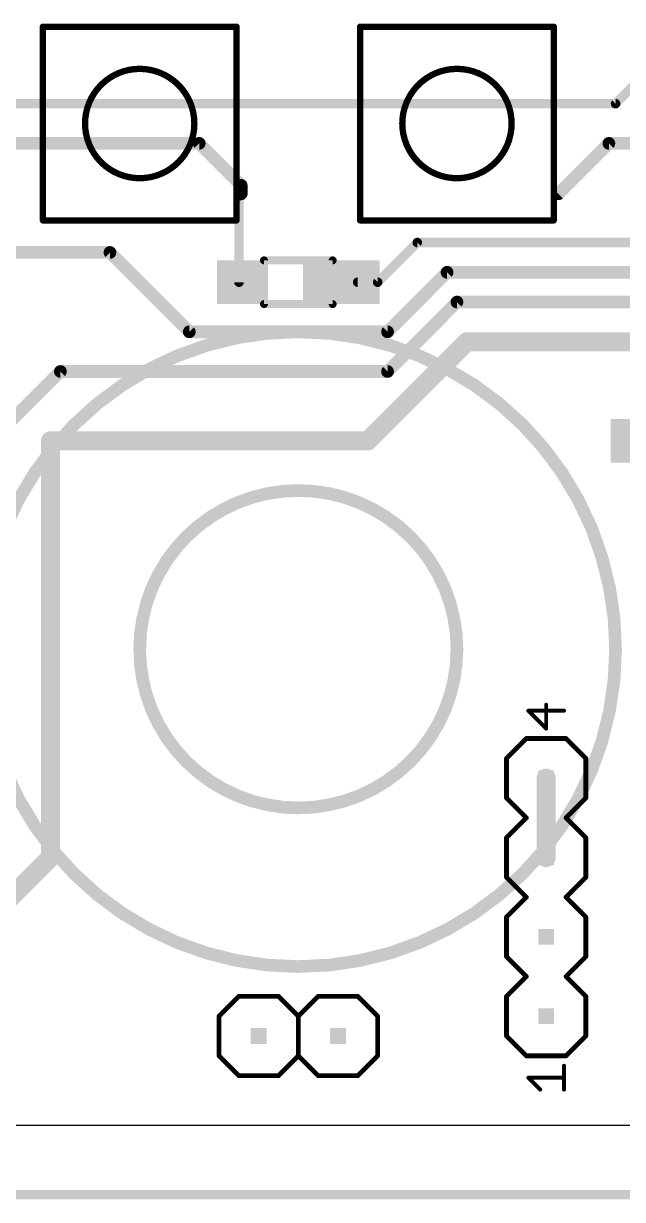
# Model space of a CAD drawing. Extents: x -0.33 to 4.26, y -0.1 to 5.53.
# Drawn here: x 1.728 to 2.484, y -0.093 to 1.389 of the extents above; entities that cross this region are included whole.
import ezdxf

# ---------------------------------------------------------------- set-up
doc = ezdxf.new("R2010")
doc.units = 0
for name, color, linetype in [('1', 22, 'CONTINUOUS'), ('20', 7, 'CONTINUOUS'), ('21', 253, 'CONTINUOUS'), ('51', 253, 'CONTINUOUS')]:
    doc.layers.add(name, color=color, linetype=linetype)

# ---------------------------------------------------------------- blocks, each defined once
blk = doc.blocks.new('RECT')
blk.add_solid([(-0.5, -0.5), (0.5, -0.5), (-0.5, 0.5), (0.5, 0.5)])

msp = doc.modelspace()

# ---------------------------------------------------------------- linework, layer by layer
at = {"layer": '1'}
for points, const_width in [([(2.538583, 1.351083), (2.475, 1.2875)], 0.012), ([(2.475, 1.2875), (1.41063, 1.2875)], 0.012), ([(1.95, 1.2375), (1.65, 1.2375)], 0.016), ([(2.002953, 1.184547), (1.95, 1.2375)], 0.016), ([(2.466535, 1.2375), (2.402953, 1.173917)], 0.016), ([(2.85, 1.2375), (2.466535, 1.2375)], 0.016), ([(2.002953, 1.173917), (2.002953, 1.184547)], 0.016), ([(2.000197, 1.171161), (2.002953, 1.173917)], 0.012), ([(2.000197, 1.0625), (2.000197, 1.171161)], 0.012), ([(2.175, 1.0625), (2.225, 1.1125)], 0.012), ([(2.225, 1.1125), (2.6875, 1.1125)], 0.012), ([(1.1625, 1.1), (1.8375, 1.1)], 0.016), ([(1.8375, 1.1), (1.9375, 1)], 0.016), ([(2.2625, 1.075), (2.1875, 1)], 0.016), ([(3.4875, 1.075), (2.2625, 1.075)], 0.016), ([(2.149803, 1.0625), (2.175, 1.0625)], 0.012), ([(2.1875, 0.95), (2.275, 1.0375)], 0.016), ([(2.275, 1.0375), (3.475, 1.0375)], 0.016), ([(2.1875, 1), (1.9375, 1)], 0.016), ([(2.1625, 0.8625), (2.2875, 0.9875)], 0.024), ([(2.8625, 0.9875), (2.2875, 0.9875)], 0.024), ([(1.7, 0.875), (1.775, 0.95)], 0.016), ([(1.775, 0.95), (2.1875, 0.95)], 0.016), ([(1.7625, 0.8625), (1.7625, 0.3375)], 0.024), ([(1.7625, 0.8625), (2.1625, 0.8625)], 0.024), ([(2.3875, 0.3375), (2.3875, 0.4375)], 0.024), ([(1.7625, 0.3375), (1.6625, 0.2375)], 0.024), ([(4.25, -0.0875), (-0.0625, -0.0875)], 0.012)]:
    msp.add_lwpolyline(points, dxfattribs=dict(at, const_width=const_width))
for points, const_width in [([(2.472879, 1.289621, 1), (2.477121, 1.285379)], 0.006), ([(2.475, 1.2845, 1), (2.475, 1.2905)], 0.006), ([(1.952828, 1.240328, 1), (1.947172, 1.234672)], 0.008), ([(1.95, 1.2335, 1), (1.95, 1.2415)], 0.008), ([(2.466535, 1.2415, 1), (2.466535, 1.2335)], 0.008), ([(2.469364, 1.234672, 1), (2.463707, 1.240328)], 0.008), ([(2.006953, 1.184547, 1), (1.998953, 1.184547)], 0.008), ([(2.000124, 1.181719, 1), (2.005781, 1.187376)], 0.008), ([(2.003197, 1.171161, 1), (1.997197, 1.171161)], 0.006), ([(1.998076, 1.173283, 1), (2.002318, 1.16904)], 0.006), ([(1.998953, 1.173917, 1), (2.006953, 1.173917)], 0.008), ([(2.005074, 1.171796, 1), (2.000831, 1.176039)], 0.006), ([(2.400124, 1.176746, 1), (2.405781, 1.171089)], 0.008), ([(2.225, 1.1155, 1), (2.225, 1.1095)], 0.006), ([(2.227121, 1.110379, 1), (2.222879, 1.114621)], 0.006), ([(1.840328, 1.102828, 1), (1.834672, 1.097172)], 0.008), ([(1.8375, 1.096, 1), (1.8375, 1.104)], 0.008), ([(2.2625, 1.079, 1), (2.2625, 1.071)], 0.008), ([(2.265328, 1.072172, 1), (2.259672, 1.077828)], 0.008), ([(2.149803, 1.0655, 1), (2.149803, 1.0595)], 0.006), ([(2.172879, 1.064621, 1), (2.177121, 1.060379)], 0.006), ([(2.175, 1.0595, 1), (2.175, 1.0655)], 0.006), ([(1.997197, 1.0625, 1), (2.003197, 1.0625)], 0.006), ([(2.275, 1.0415, 1), (2.275, 1.0335)], 0.008), ([(2.277828, 1.034672, 1), (2.272172, 1.040328)], 0.008), ([(1.9375, 1.004, 1), (1.9375, 0.996)], 0.008), ([(2.1875, 0.996, 1), (2.1875, 1.004)], 0.008), ([(1.934672, 0.997172, 1), (1.940328, 1.002828)], 0.008), ([(2.184672, 1.002828, 1), (2.190328, 0.997172)], 0.008), ([(2.2875, 0.9935, 1), (2.2875, 0.9815)], 0.012), ([(2.291743, 0.983257, 1), (2.283257, 0.991743)], 0.012), ([(1.775, 0.954, 1), (1.775, 0.946)], 0.008), ([(1.777828, 0.947172, 1), (1.772172, 0.952828)], 0.008), ([(2.184672, 0.952828, 1), (2.190328, 0.947172)], 0.008), ([(2.1875, 0.946, 1), (2.1875, 0.954)], 0.008), ([(1.7685, 0.8625, 1), (1.7565, 0.8625)], 0.012), ([(1.7625, 0.8685, 1), (1.7625, 0.8565)], 0.012), ([(2.1625, 0.8565, 1), (2.1625, 0.8685)], 0.012), ([(2.158257, 0.866743, 1), (2.166743, 0.858257)], 0.012), ([(2.3935, 0.4375, 1), (2.3815, 0.4375)], 0.012), ([(1.7565, 0.3375, 1), (1.7685, 0.3375)], 0.012), ([(1.766743, 0.333257, 1), (1.758257, 0.341743)], 0.012), ([(2.3815, 0.3375, 1), (2.3935, 0.3375)], 0.012)]:
    msp.add_lwpolyline(points, format="xyb", dxfattribs=dict(at, const_width=const_width))
at = {"layer": '20'}
msp.add_line((0, 0), (4.15, 0), dxfattribs=at)
at = {"layer": '21'}
for points, const_width in [([(1.934055, 1.384547), (1.815945, 1.384547)], 0.008), ([(2.334055, 1.384547), (2.215945, 1.384547)], 0.008), ([(1.752953, 1.22313), (1.752953, 1.30187)], 0.008), ([(1.997047, 1.22313), (1.997047, 1.30187)], 0.008), ([(2.152953, 1.22313), (2.152953, 1.30187)], 0.008), ([(2.397047, 1.22313), (2.397047, 1.30187)], 0.008), ([(1.934055, 1.140453), (1.815945, 1.140453)], 0.008), ([(2.334055, 1.140453), (2.215945, 1.140453)], 0.008), ([(2.41, 0.522519), (2.364962, 0.522519)], 0.005), ([(2.364962, 0.522519), (2.387481, 0.5)], 0.005), ([(2.387481, 0.5), (2.387481, 0.530026)], 0.005), ([(2.3375, 0.4625), (2.3625, 0.4875)], 0.006), ([(2.3625, 0.4875), (2.4125, 0.4875)], 0.006), ([(2.4125, 0.4875), (2.4375, 0.4625)], 0.006), ([(2.3375, 0.4125), (2.3375, 0.4625)], 0.006), ([(2.4375, 0.4625), (2.4375, 0.4125)], 0.006), ([(2.3375, 0.4125), (2.3625, 0.3875)], 0.006), ([(2.4125, 0.3875), (2.4375, 0.4125)], 0.006), ([(2.3375, 0.3625), (2.3625, 0.3875)], 0.006), ([(2.4125, 0.3875), (2.4375, 0.3625)], 0.006), ([(2.3375, 0.3125), (2.3375, 0.3625)], 0.006), ([(2.4375, 0.3625), (2.4375, 0.3125)], 0.006), ([(2.3625, 0.2875), (2.3375, 0.3125)], 0.006), ([(2.4375, 0.3125), (2.4125, 0.2875)], 0.006), ([(2.3375, 0.2625), (2.3625, 0.2875)], 0.006), ([(2.4125, 0.2875), (2.4375, 0.2625)], 0.006), ([(2.3375, 0.2125), (2.3375, 0.2625)], 0.006), ([(2.4375, 0.2625), (2.4375, 0.2125)], 0.006), ([(2.3625, 0.1875), (2.3375, 0.2125)], 0.006), ([(2.4375, 0.2125), (2.4125, 0.1875)], 0.006), ([(2.3375, 0.1625), (2.3625, 0.1875)], 0.006), ([(2.4125, 0.1875), (2.4375, 0.1625)], 0.006), ([(2, 0.1625), (1.975, 0.1375)], 0.006), ([(2, 0.1625), (2.05, 0.1625)], 0.006), ([(2.05, 0.1625), (2.075, 0.1375)], 0.006), ([(2.075, 0.1375), (2.1, 0.1625)], 0.006), ([(2.1, 0.1625), (2.15, 0.1625)], 0.006), ([(2.15, 0.1625), (2.175, 0.1375)], 0.006), ([(2.3375, 0.1125), (2.3375, 0.1625)], 0.006), ([(2.4375, 0.1625), (2.4375, 0.1125)], 0.006), ([(1.975, 0.1375), (1.975, 0.0875)], 0.006), ([(2.075, 0.1375), (2.075, 0.0875)], 0.006), ([(2.175, 0.1375), (2.175, 0.0875)], 0.006), ([(2.3375, 0.1125), (2.3625, 0.0875)], 0.006), ([(2.4125, 0.0875), (2.4375, 0.1125)], 0.006), ([(1.975, 0.0875), (2, 0.0625)], 0.006), ([(2.075, 0.0875), (2.05, 0.0625)], 0.006), ([(2.1, 0.0625), (2.075, 0.0875)], 0.006), ([(2.175, 0.0875), (2.15, 0.0625)], 0.006), ([(2.3625, 0.0875), (2.4125, 0.0875)], 0.006), ([(2.41, 0.045), (2.41, 0.075026)], 0.005), ([(2.05, 0.0625), (2, 0.0625)], 0.006), ([(2.15, 0.0625), (2.1, 0.0625)], 0.006), ([(2.379974, 0.045), (2.364962, 0.060013)], 0.005), ([(2.364962, 0.060013), (2.41, 0.060013)], 0.005)]:
    msp.add_lwpolyline(points, dxfattribs=dict(at, const_width=const_width))
for points, const_width in [([(1.815945, 1.386547, 1), (1.815945, 1.382547)], 0.004), ([(1.934055, 1.382547, 1), (1.934055, 1.386547)], 0.004), ([(2.215945, 1.386547, 1), (2.215945, 1.382547)], 0.004), ([(2.334055, 1.382547, 1), (2.334055, 1.386547)], 0.004), ([(1.875, 1.193602, 1), (1.875, 1.331398, 1), (1.875, 1.193602)], 0.008), ([(2.275, 1.193602, 1), (2.275, 1.331398, 1), (2.275, 1.193602)], 0.008), ([(1.754953, 1.30187, 1), (1.750953, 1.30187)], 0.004), ([(1.999047, 1.30187, 1), (1.995047, 1.30187)], 0.004), ([(2.154953, 1.30187, 1), (2.150953, 1.30187)], 0.004), ([(2.399047, 1.30187, 1), (2.395047, 1.30187)], 0.004), ([(1.750953, 1.22313, 1), (1.754953, 1.22313)], 0.004), ([(1.995047, 1.22313, 1), (1.999047, 1.22313)], 0.004), ([(2.150953, 1.22313, 1), (2.154953, 1.22313)], 0.004), ([(2.395047, 1.22313, 1), (2.399047, 1.22313)], 0.004), ([(1.815945, 1.142453, 1), (1.815945, 1.138453)], 0.004), ([(1.934055, 1.138453, 1), (1.934055, 1.142453)], 0.004), ([(2.215945, 1.142453, 1), (2.215945, 1.138453)], 0.004), ([(2.334055, 1.138453, 1), (2.334055, 1.142453)], 0.004), ([(2.075, 0.2, 1), (2.075, 1, 1), (2.075, 0.2)], 0.016), ([(2.075, 0.4, 1), (2.075, 0.8, 1), (2.075, 0.4)], 0.016), ([(2.364962, 0.523769, 1), (2.364962, 0.521269)], 0.0025), ([(2.365845, 0.523403, 1), (2.364078, 0.521635)], 0.0025), ([(2.388731, 0.530026, 1), (2.386231, 0.530026)], 0.0025), ([(2.41, 0.521269, 1), (2.41, 0.523769)], 0.0025), ([(2.3625, 0.489, 1), (2.3625, 0.486)], 0.003), ([(2.363561, 0.486439, 1), (2.361439, 0.488561)], 0.003), ([(2.386231, 0.5, 1), (2.388731, 0.5)], 0.0025), ([(2.386597, 0.499116, 1), (2.388365, 0.500884)], 0.0025), ([(2.413561, 0.488561, 1), (2.411439, 0.486439)], 0.003), ([(2.4125, 0.486, 1), (2.4125, 0.489)], 0.003), ([(2.339, 0.4625, 1), (2.336, 0.4625)], 0.003), ([(2.336439, 0.463561, 1), (2.338561, 0.461439)], 0.003), ([(2.439, 0.4625, 1), (2.436, 0.4625)], 0.003), ([(2.436439, 0.461439, 1), (2.438561, 0.463561)], 0.003), ([(2.338561, 0.413561, 1), (2.336439, 0.411439)], 0.003), ([(2.438561, 0.411439, 1), (2.436439, 0.413561)], 0.003), ([(2.336, 0.4125, 1), (2.339, 0.4125)], 0.003), ([(2.436, 0.4125, 1), (2.439, 0.4125)], 0.003), ([(2.363561, 0.386439, 1), (2.361439, 0.388561)], 0.003), ([(2.361439, 0.386439, 1), (2.363561, 0.388561)], 0.003), ([(2.413561, 0.388561, 1), (2.411439, 0.386439)], 0.003), ([(2.411439, 0.388561, 1), (2.413561, 0.386439)], 0.003), ([(2.339, 0.3625, 1), (2.336, 0.3625)], 0.003), ([(2.336439, 0.363561, 1), (2.338561, 0.361439)], 0.003), ([(2.439, 0.3625, 1), (2.436, 0.3625)], 0.003), ([(2.436439, 0.361439, 1), (2.438561, 0.363561)], 0.003), ([(2.338561, 0.313561, 1), (2.336439, 0.311439)], 0.003), ([(2.336, 0.3125, 1), (2.339, 0.3125)], 0.003), ([(2.436, 0.3125, 1), (2.439, 0.3125)], 0.003), ([(2.438561, 0.311439, 1), (2.436439, 0.313561)], 0.003), ([(2.363561, 0.286439, 1), (2.361439, 0.288561)], 0.003), ([(2.361439, 0.286439, 1), (2.363561, 0.288561)], 0.003), ([(2.413561, 0.288561, 1), (2.411439, 0.286439)], 0.003), ([(2.411439, 0.288561, 1), (2.413561, 0.286439)], 0.003), ([(2.339, 0.2625, 1), (2.336, 0.2625)], 0.003), ([(2.336439, 0.263561, 1), (2.338561, 0.261439)], 0.003), ([(2.439, 0.2625, 1), (2.436, 0.2625)], 0.003), ([(2.436439, 0.261439, 1), (2.438561, 0.263561)], 0.003), ([(2.338561, 0.213561, 1), (2.336439, 0.211439)], 0.003), ([(2.336, 0.2125, 1), (2.339, 0.2125)], 0.003), ([(2.436, 0.2125, 1), (2.439, 0.2125)], 0.003), ([(2.438561, 0.211439, 1), (2.436439, 0.213561)], 0.003), ([(2.363561, 0.186439, 1), (2.361439, 0.188561)], 0.003), ([(2.361439, 0.186439, 1), (2.363561, 0.188561)], 0.003), ([(2.413561, 0.188561, 1), (2.411439, 0.186439)], 0.003), ([(2.411439, 0.188561, 1), (2.413561, 0.186439)], 0.003), ([(2, 0.164, 1), (2, 0.161)], 0.003), ([(2.001061, 0.161439, 1), (1.998939, 0.163561)], 0.003), ([(2.051061, 0.163561, 1), (2.048939, 0.161439)], 0.003), ([(2.05, 0.161, 1), (2.05, 0.164)], 0.003), ([(2.1, 0.164, 1), (2.1, 0.161)], 0.003), ([(2.101061, 0.161439, 1), (2.098939, 0.163561)], 0.003), ([(2.151061, 0.163561, 1), (2.148939, 0.161439)], 0.003), ([(2.15, 0.161, 1), (2.15, 0.164)], 0.003), ([(2.339, 0.1625, 1), (2.336, 0.1625)], 0.003), ([(2.336439, 0.163561, 1), (2.338561, 0.161439)], 0.003), ([(2.439, 0.1625, 1), (2.436, 0.1625)], 0.003), ([(2.436439, 0.161439, 1), (2.438561, 0.163561)], 0.003), ([(1.9765, 0.1375, 1), (1.9735, 0.1375)], 0.003), ([(1.973939, 0.138561, 1), (1.976061, 0.136439)], 0.003), ([(2.0765, 0.1375, 1), (2.0735, 0.1375)], 0.003), ([(2.073939, 0.138561, 1), (2.076061, 0.136439)], 0.003), ([(2.073939, 0.136439, 1), (2.076061, 0.138561)], 0.003), ([(2.1765, 0.1375, 1), (2.1735, 0.1375)], 0.003), ([(2.173939, 0.136439, 1), (2.176061, 0.138561)], 0.003), ([(2.338561, 0.113561, 1), (2.336439, 0.111439)], 0.003), ([(2.336, 0.1125, 1), (2.339, 0.1125)], 0.003), ([(2.436, 0.1125, 1), (2.439, 0.1125)], 0.003), ([(2.438561, 0.111439, 1), (2.436439, 0.113561)], 0.003), ([(1.976061, 0.088561, 1), (1.973939, 0.086439)], 0.003), ([(1.9735, 0.0875, 1), (1.9765, 0.0875)], 0.003), ([(2.076061, 0.088561, 1), (2.073939, 0.086439)], 0.003), ([(2.0735, 0.0875, 1), (2.0765, 0.0875)], 0.003), ([(2.076061, 0.086439, 1), (2.073939, 0.088561)], 0.003), ([(2.1735, 0.0875, 1), (2.1765, 0.0875)], 0.003), ([(2.176061, 0.086439, 1), (2.173939, 0.088561)], 0.003), ([(2.3625, 0.089, 1), (2.3625, 0.086)], 0.003), ([(2.361439, 0.086439, 1), (2.363561, 0.088561)], 0.003), ([(2.411439, 0.088561, 1), (2.413561, 0.086439)], 0.003), ([(2.4125, 0.086, 1), (2.4125, 0.089)], 0.003), ([(2.41125, 0.075026, 1), (2.40875, 0.075026)], 0.0025), ([(2, 0.064, 1), (2, 0.061)], 0.003), ([(1.998939, 0.061439, 1), (2.001061, 0.063561)], 0.003), ([(2.048939, 0.063561, 1), (2.051061, 0.061439)], 0.003), ([(2.05, 0.061, 1), (2.05, 0.064)], 0.003), ([(2.1, 0.064, 1), (2.1, 0.061)], 0.003), ([(2.098939, 0.061439, 1), (2.101061, 0.063561)], 0.003), ([(2.148939, 0.063561, 1), (2.151061, 0.061439)], 0.003), ([(2.15, 0.061, 1), (2.15, 0.064)], 0.003), ([(2.365845, 0.060897, 1), (2.364078, 0.059129)], 0.0025), ([(2.364962, 0.061263, 1), (2.364962, 0.058763)], 0.0025), ([(2.41, 0.058763, 1), (2.41, 0.061263)], 0.0025), ([(2.379091, 0.044116, 1), (2.380858, 0.045884)], 0.0025), ([(2.40875, 0.045, 1), (2.41125, 0.045)], 0.0025)]:
    msp.add_lwpolyline(points, format="xyb", dxfattribs=dict(at, const_width=const_width))
at = {"layer": '51'}
for points, const_width in [([(1.752953, 1.384547), (1.997047, 1.384547)], 0.008), ([(1.752953, 1.140453), (1.752953, 1.384547)], 0.008), ([(1.997047, 1.384547), (1.997047, 1.140453)], 0.008), ([(2.152953, 1.384547), (2.397047, 1.384547)], 0.008), ([(2.152953, 1.140453), (2.152953, 1.384547)], 0.008), ([(2.397047, 1.384547), (2.397047, 1.140453)], 0.008), ([(1.997047, 1.140453), (1.752953, 1.140453)], 0.008), ([(2.397047, 1.140453), (2.152953, 1.140453)], 0.008), ([(2.031693, 1.034941), (2.031693, 1.090059)], 0.01), ([(2.031693, 1.090059), (2.118307, 1.090059)], 0.01), ([(2.118307, 1.090059), (2.118307, 1.034941)], 0.01), ([(2.118307, 1.034941), (2.031693, 1.034941)], 0.01)]:
    msp.add_lwpolyline(points, dxfattribs=dict(at, const_width=const_width))
for points, const_width in [([(1.752953, 1.386547, 1), (1.752953, 1.382547)], 0.004), ([(1.754953, 1.384547, 1), (1.750953, 1.384547)], 0.004), ([(1.999047, 1.384547, 1), (1.995047, 1.384547)], 0.004), ([(1.997047, 1.382547, 1), (1.997047, 1.386547)], 0.004), ([(2.152953, 1.386547, 1), (2.152953, 1.382547)], 0.004), ([(2.154953, 1.384547, 1), (2.150953, 1.384547)], 0.004), ([(2.399047, 1.384547, 1), (2.395047, 1.384547)], 0.004), ([(2.397047, 1.382547, 1), (2.397047, 1.386547)], 0.004), ([(1.875, 1.193602, 1), (1.875, 1.331398, 1), (1.875, 1.193602)], 0.008), ([(2.275, 1.193602, 1), (2.275, 1.331398, 1), (2.275, 1.193602)], 0.008), ([(1.752953, 1.142453, 1), (1.752953, 1.138453)], 0.004), ([(1.750953, 1.140453, 1), (1.754953, 1.140453)], 0.004), ([(1.995047, 1.140453, 1), (1.999047, 1.140453)], 0.004), ([(1.997047, 1.138453, 1), (1.997047, 1.142453)], 0.004), ([(2.152953, 1.142453, 1), (2.152953, 1.138453)], 0.004), ([(2.150953, 1.140453, 1), (2.154953, 1.140453)], 0.004), ([(2.395047, 1.140453, 1), (2.399047, 1.140453)], 0.004), ([(2.397047, 1.138453, 1), (2.397047, 1.142453)], 0.004), ([(2.034193, 1.090059, 1), (2.029193, 1.090059)], 0.005), ([(2.031693, 1.092559, 1), (2.031693, 1.087559)], 0.005), ([(2.120807, 1.090059, 1), (2.115807, 1.090059)], 0.005), ([(2.118307, 1.087559, 1), (2.118307, 1.092559)], 0.005), ([(2.031693, 1.037441, 1), (2.031693, 1.032441)], 0.005), ([(2.029193, 1.034941, 1), (2.034193, 1.034941)], 0.005), ([(2.115807, 1.034941, 1), (2.120807, 1.034941)], 0.005), ([(2.118307, 1.032441, 1), (2.118307, 1.037441)], 0.005)]:
    msp.add_lwpolyline(points, format="xyb", dxfattribs=dict(at, const_width=const_width))

# ---------------------------------------------------------------- block references
at = {"layer": '1', "xscale": 0.055118, "yscale": 0.055118, "rotation": 180}
for p in [(2.000197, 1.0625), (2.149803, 1.0625)]:
    msp.add_blockref('RECT', p, dxfattribs=at)
at = {"layer": '1', "xscale": 0.086614, "yscale": 0.055118}
msp.add_blockref('RECT', (2.512008, 0.8625), dxfattribs=at)
at = {"layer": '51'}
for p, xscale, yscale, rotation in [((2.098622, 1.061516), 0.035433, 0.05315, 180), ((2.012992, 1.063484), 0.029528, 0.033465, 180), ((2.137008, 1.063484), 0.029528, 0.033465, 180), ((2.3875, 0.4375), 0.02, 0.02, 90), ((2.3875, 0.3375), 0.02, 0.02, 90), ((2.3875, 0.2375), 0.02, 0.02, 90), ((2.3875, 0.1375), 0.02, 0.02, 90)]:
    msp.add_blockref('RECT', p, dxfattribs=dict(at, xscale=xscale, yscale=yscale, rotation=rotation))
at = {"layer": '51', "xscale": 0.02, "yscale": 0.02}
for p in [(2.025, 0.1125), (2.125, 0.1125)]:
    msp.add_blockref('RECT', p, dxfattribs=at)

doc.saveas('drawing.dxf')
